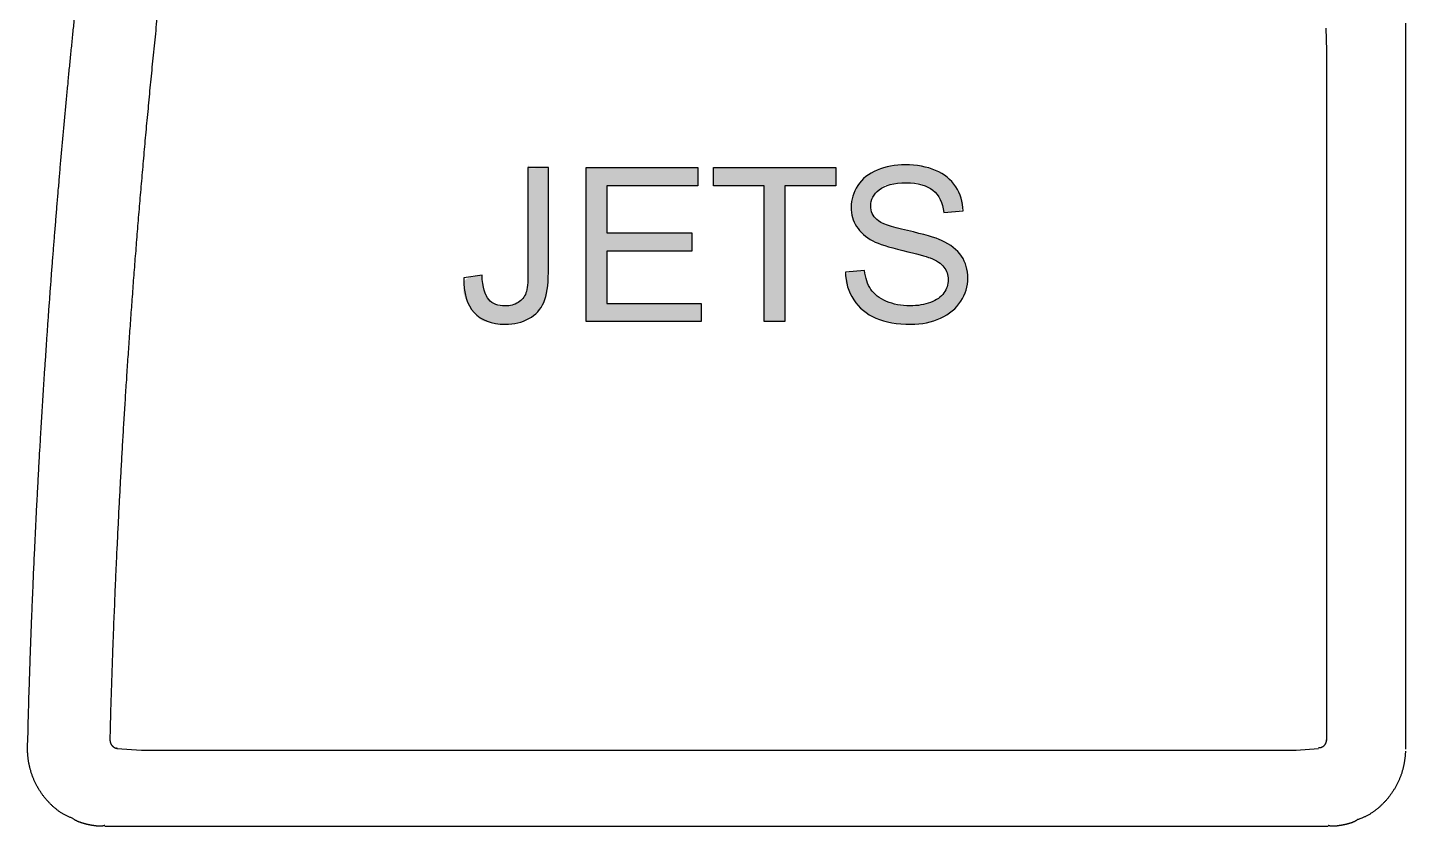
# Model space of a CAD drawing. Extents: x 832 to 911, y 781 to 934.
# Drawn here: x 860.401 to 861.469, y 801.618 to 802.237 of the extents above; entities that cross this region are included whole.
import ezdxf

# ---------------------------------------------------------------- set-up
doc = ezdxf.new("R2010")
doc.units = 0
doc.header["$MEASUREMENT"] = 0
doc.layers.add('1', color=4, linetype='Continuous')

# ---------------------------------------------------------------- blocks, each defined once
blk = doc.blocks.new('HSSCP')
at = {"layer": '1'}
h = blk.add_hatch(color=3, dxfattribs=at)
h.dxf.hatch_style = 2
edge = h.paths.add_edge_path()
edge.add_spline(control_points=[(-3.6799, -0.3446), (-3.6799, -0.3446), (-3.6799, -0.3446), (-3.6799, -0.3446), (-3.6799, -0.3446), (-3.6641, -0.3446), (-3.6641, -0.3446), (-3.6641, -0.3446), (-3.6641, -0.4258), (-3.6641, -0.4258), (-3.6641, -0.4358), (-3.6653, -0.4436), (-3.6677, -0.449), (-3.6701, -0.4545), (-3.674, -0.4587), (-3.6792, -0.4616), (-3.6844, -0.4645), (-3.6906, -0.4659), (-3.6976, -0.4659), (-3.7081, -0.4659), (-3.7161, -0.4629), (-3.7217, -0.4569), (-3.7272, -0.4508), (-3.7299, -0.4419), (-3.7297, -0.43), (-3.7297, -0.43), (-3.7155, -0.428), (-3.7155, -0.428), (-3.7151, -0.4372), (-3.7134, -0.4434), (-3.7103, -0.4468), (-3.7073, -0.4501), (-3.7031, -0.4518), (-3.6977, -0.4518), (-3.6938, -0.4518), (-3.6903, -0.4509), (-3.6875, -0.4491), (-3.6846, -0.4473), (-3.6826, -0.4448), (-3.6815, -0.4417), (-3.6804, -0.4386), (-3.6799, -0.4336), (-3.6799, -0.4267), (-3.6799, -0.4267), (-3.6799, -0.3446)], knot_values=[-1, 0, 0, 0, 0, 0, 1, 1, 1, 2, 2, 2, 3, 3, 3, 4, 4, 4, 5, 5, 5, 6, 6, 6, 7, 7, 7, 8, 8, 8, 9, 9, 9, 10, 10, 10, 11, 11, 11, 12, 12, 12, 13, 13, 13, 14, 14, 14, 14], degree=3, periodic=0)
h = blk.add_hatch(color=3, dxfattribs=at)
h.dxf.hatch_style = 2
h.paths.add_polyline_path([(-3.6347, -0.4639), (-3.6347, -0.3446), (-3.5484, -0.3446), (-3.5484, -0.3586), (-3.6189, -0.3586), (-3.6189, -0.3952), (-3.5529, -0.3952), (-3.5529, -0.4092), (-3.6189, -0.4092), (-3.6189, -0.4498), (-3.5456, -0.4498), (-3.5456, -0.4639)])
h = blk.add_hatch(color=3, dxfattribs=at)
h.dxf.hatch_style = 2
h.paths.add_polyline_path([(-3.4968, -0.4639), (-3.4968, -0.3586), (-3.5361, -0.3586), (-3.5361, -0.3446), (-3.4415, -0.3446), (-3.4415, -0.3586), (-3.481, -0.3586), (-3.481, -0.4639)])
h = blk.add_hatch(color=3, dxfattribs=at)
h.dxf.hatch_style = 2
edge = h.paths.add_edge_path()
edge.add_spline(control_points=[(-3.3474, -0.4083), (-3.3474, -0.4083), (-3.3474, -0.4083), (-3.344, -0.4132), (-3.3407, -0.4181), (-3.3391, -0.4238), (-3.3391, -0.4302), (-3.3391, -0.4365), (-3.3409, -0.4425), (-3.3445, -0.4481), (-3.3482, -0.4537), (-3.3534, -0.4581), (-3.3602, -0.4612), (-3.367, -0.4643), (-3.3747, -0.4659), (-3.3832, -0.4659), (-3.394, -0.4659), (-3.403, -0.4643), (-3.4103, -0.4612), (-3.4176, -0.458), (-3.4233, -0.4533), (-3.4275, -0.447), (-3.4316, -0.4406), (-3.4338, -0.4335), (-3.434, -0.4255), (-3.434, -0.4255), (-3.4192, -0.4242), (-3.4192, -0.4242), (-3.4185, -0.4302), (-3.4168, -0.4351), (-3.4142, -0.4389), (-3.4117, -0.4427), (-3.4077, -0.4458), (-3.4022, -0.4482), (-3.3968, -0.4505), (-3.3907, -0.4517), (-3.3839, -0.4517), (-3.3779, -0.4517), (-3.3726, -0.4508), (-3.368, -0.449), (-3.3634, -0.4473), (-3.3599, -0.4448), (-3.3577, -0.4417), (-3.3554, -0.4386), (-3.3543, -0.4352), (-3.3543, -0.4315), (-3.3543, -0.4277), (-3.3554, -0.4245), (-3.3576, -0.4217), (-3.3597, -0.4189), (-3.3633, -0.4165), (-3.3683, -0.4146), (-3.3715, -0.4134), (-3.3786, -0.4114), (-3.3895, -0.4088), (-3.4005, -0.4062), (-3.4082, -0.4037), (-3.4126, -0.4014), (-3.4183, -0.3984), (-3.4225, -0.3947), (-3.4253, -0.3902), (-3.4281, -0.3858), (-3.4295, -0.3809), (-3.4295, -0.3754), (-3.4295, -0.3694), (-3.4278, -0.3637), (-3.4244, -0.3585), (-3.4209, -0.3533), (-3.416, -0.3493), (-3.4094, -0.3466), (-3.4028, -0.3439), (-3.3955, -0.3425), (-3.3875, -0.3425), (-3.3787, -0.3425), (-3.3709, -0.3439), (-3.3641, -0.3468), (-3.3573, -0.3496), (-3.3522, -0.3538), (-3.3485, -0.3594), (-3.3449, -0.3649), (-3.3429, -0.3712), (-3.3427, -0.3782), (-3.3427, -0.3782), (-3.3578, -0.3793), (-3.3578, -0.3793), (-3.3586, -0.3718), (-3.3614, -0.3661), (-3.3661, -0.3622), (-3.3707, -0.3584), (-3.3777, -0.3564), (-3.3868, -0.3564), (-3.3964, -0.3564), (-3.4034, -0.3582), (-3.4077, -0.3617), (-3.4121, -0.3652), (-3.4143, -0.3694), (-3.4143, -0.3743), (-3.4143, -0.3786), (-3.4127, -0.3821), (-3.4096, -0.3849), (-3.4066, -0.3877), (-3.3987, -0.3905), (-3.3858, -0.3934), (-3.373, -0.3963), (-3.3642, -0.3989), (-3.3594, -0.401), (-3.3525, -0.4042), (-3.3474, -0.4083)], knot_values=[-1, 0, 0, 0, 0, 0, 1, 1, 1, 2, 2, 2, 3, 3, 3, 4, 4, 4, 5, 5, 5, 6, 6, 6, 7, 7, 7, 8, 8, 8, 9, 9, 9, 10, 10, 10, 11, 11, 11, 12, 12, 12, 13, 13, 13, 14, 14, 14, 15, 15, 15, 16, 16, 16, 17, 17, 17, 18, 18, 18, 19, 19, 19, 20, 20, 20, 21, 21, 21, 22, 22, 22, 23, 23, 23, 24, 24, 24, 25, 25, 25, 26, 26, 26, 27, 27, 27, 28, 28, 28, 29, 29, 29, 30, 30, 30, 31, 31, 31, 32, 32, 32, 33, 33, 33, 34, 34, 34, 35, 35, 35, 35], degree=3, periodic=0)
at = {"layer": '1', "color": 4}
for points in [[(-3, -0.2328), (-3, -0.795)], [(-3.0617, -0.2366), (-3.0613, -0.254)], [(-3.0613, -0.254), (-3.0613, -0.7868)], [(-3.0613, -0.7868), (-3.0613, -0.7883)], [(-3.9794, -0.796), (-3.9985, -0.7948)], [(-3.0847, -0.796), (-3.9794, -0.796)], [(-3.0673, -0.7949), (-3.0847, -0.796)], [(-3.06, -0.855), (-4.0077, -0.855)]]:
    blk.add_lwpolyline(points, dxfattribs=at)
at = {"layer": '1', "color": 3}
for points in [[(-3.6347, -0.4639), (-3.6347, -0.3446), (-3.5484, -0.3446), (-3.5484, -0.3586), (-3.6189, -0.3586), (-3.6189, -0.3952), (-3.5529, -0.3952), (-3.5529, -0.4092), (-3.6189, -0.4092), (-3.6189, -0.4498), (-3.5456, -0.4498), (-3.5456, -0.4639), (-3.6347, -0.4639)], [(-3.4968, -0.4639), (-3.4968, -0.3586), (-3.5361, -0.3586), (-3.5361, -0.3446), (-3.4415, -0.3446), (-3.4415, -0.3586), (-3.481, -0.3586), (-3.481, -0.4639), (-3.4968, -0.4639)]]:
    blk.add_lwpolyline(points, dxfattribs=at)
at = {"layer": '1', "color": 4}
for points, knots in [([(-4.0676, -0.7927), (-4.0676, -0.7927), (-4.0673, -0.7816), (-4.0673, -0.7816), (-4.0672, -0.7779), (-4.0671, -0.7742), (-4.067, -0.7705), (-4.0669, -0.7668), (-4.0668, -0.7631), (-4.0667, -0.7594), (-4.0666, -0.7557), (-4.0665, -0.752), (-4.0663, -0.7483), (-4.0662, -0.7446), (-4.0661, -0.7409), (-4.066, -0.7372), (-4.0659, -0.7335), (-4.0657, -0.7298), (-4.0656, -0.7261), (-4.0655, -0.7224), (-4.0653, -0.7187), (-4.0652, -0.715), (-4.0651, -0.7112), (-4.0649, -0.7075), (-4.0648, -0.7038), (-4.0646, -0.7001), (-4.0645, -0.6964), (-4.0644, -0.6927), (-4.0642, -0.689), (-4.0641, -0.6852), (-4.0639, -0.6815), (-4.0637, -0.6778), (-4.0636, -0.6741), (-4.0634, -0.6704), (-4.0633, -0.6667), (-4.0631, -0.6629), (-4.063, -0.6592), (-4.0628, -0.6555), (-4.0626, -0.6518), (-4.0625, -0.6481), (-4.0623, -0.6443), (-4.0621, -0.6406), (-4.0619, -0.6369), (-4.0618, -0.6332), (-4.0616, -0.6294), (-4.0614, -0.6257), (-4.0612, -0.622), (-4.061, -0.6183), (-4.0609, -0.6146), (-4.0607, -0.6108), (-4.0605, -0.6071), (-4.0603, -0.6034), (-4.0601, -0.5997), (-4.0599, -0.5959), (-4.0597, -0.5922), (-4.0595, -0.5885), (-4.0593, -0.5848), (-4.0591, -0.581), (-4.0589, -0.5773), (-4.0587, -0.5736), (-4.0585, -0.5699), (-4.0583, -0.5661), (-4.0581, -0.5624), (-4.0578, -0.5587), (-4.0576, -0.555), (-4.0574, -0.5512), (-4.0572, -0.5475), (-4.057, -0.5438), (-4.0567, -0.5401), (-4.0565, -0.5364), (-4.0563, -0.5326), (-4.0561, -0.5289), (-4.0558, -0.5252), (-4.0556, -0.5215), (-4.0554, -0.5177), (-4.0551, -0.514), (-4.0549, -0.5103), (-4.0546, -0.5066), (-4.0544, -0.5029), (-4.0541, -0.4991), (-4.0539, -0.4954), (-4.0536, -0.4917), (-4.0534, -0.488), (-4.0531, -0.4843), (-4.0529, -0.4805), (-4.0526, -0.4768), (-4.0524, -0.4731), (-4.0521, -0.4694), (-4.0519, -0.4657), (-4.0516, -0.4619), (-4.0513, -0.4582), (-4.0511, -0.4545), (-4.0508, -0.4508), (-4.0505, -0.4471), (-4.0503, -0.4433), (-4.05, -0.4396), (-4.0497, -0.4359), (-4.0494, -0.4322), (-4.0491, -0.4285), (-4.0489, -0.4247), (-4.0486, -0.421), (-4.0483, -0.4173), (-4.048, -0.4136), (-4.0477, -0.4099), (-4.0474, -0.4062), (-4.0471, -0.4024), (-4.0468, -0.3987), (-4.0465, -0.395), (-4.0462, -0.3913), (-4.0459, -0.3876), (-4.0456, -0.3839), (-4.0453, -0.3801), (-4.045, -0.3764), (-4.0447, -0.3727), (-4.0444, -0.369), (-4.0441, -0.3653), (-4.0438, -0.3616), (-4.0434, -0.3578), (-4.0431, -0.3541), (-4.0428, -0.3504), (-4.0425, -0.3467), (-4.0422, -0.343), (-4.0418, -0.3393), (-4.0415, -0.3355), (-4.0412, -0.3318), (-4.0408, -0.3281), (-4.0405, -0.3244), (-4.0402, -0.3207), (-4.0398, -0.317), (-4.0395, -0.3133), (-4.0392, -0.3095), (-4.0388, -0.3058), (-4.0385, -0.3021), (-4.0381, -0.2984), (-4.0378, -0.2947), (-4.0374, -0.291), (-4.0371, -0.2872), (-4.0367, -0.2835), (-4.0363, -0.2798), (-4.036, -0.2761), (-4.0356, -0.2724), (-4.0353, -0.2687), (-4.0349, -0.265), (-4.0345, -0.2612), (-4.0342, -0.2575), (-4.0338, -0.2538), (-4.0334, -0.2501), (-4.033, -0.2463), (-4.0327, -0.2426), (-4.0323, -0.2389), (-4.0319, -0.2352), (-4.0315, -0.2315), (-4.0312, -0.2278), (-4.0308, -0.2241), (-4.0304, -0.2204), (-4.03, -0.2166), (-4.0296, -0.2129), (-4.0292, -0.209), (-4.0288, -0.2052), (-4.0284, -0.2014), (-4.028, -0.1977), (-4.0276, -0.1941), (-4.0272, -0.1905), (-4.0269, -0.1873), (-4.0265, -0.184), (-4.0262, -0.1807), (-4.0257, -0.1765), (-4.0252, -0.1723), (-4.0248, -0.1682), (-4.024, -0.1617), (-4.0233, -0.1552), (-4.0226, -0.1487), (-4.0216, -0.1403), (-4.0206, -0.1318), (-4.0197, -0.1233)], [0, 0, 0, 0, 1, 1, 1, 2, 2, 2, 3, 3, 3, 4, 4, 4, 5, 5, 5, 6, 6, 6, 7, 7, 7, 8, 8, 8, 9, 9, 9, 10, 10, 10, 11, 11, 11, 12, 12, 12, 13, 13, 13, 14, 14, 14, 15, 15, 15, 16, 16, 16, 17, 17, 17, 18, 18, 18, 19, 19, 19, 20, 20, 20, 21, 21, 21, 22, 22, 22, 23, 23, 23, 24, 24, 24, 25, 25, 25, 26, 26, 26, 27, 27, 27, 28, 28, 28, 29, 29, 29, 30, 30, 30, 31, 31, 31, 32, 32, 32, 33, 33, 33, 34, 34, 34, 35, 35, 35, 36, 36, 36, 37, 37, 37, 38, 38, 38, 39, 39, 39, 40, 40, 40, 41, 41, 41, 42, 42, 42, 43, 43, 43, 44, 44, 44, 45, 45, 45, 46, 46, 46, 47, 47, 47, 48, 48, 48, 49, 49, 49, 50, 50, 50, 51, 51, 51, 52, 52, 52, 53, 53, 53, 54, 54, 54, 55, 55, 55, 56, 56, 56, 57, 57, 57, 58, 58, 58, 58]), ([(-4.0036, -0.7863), (-4.0036, -0.7863), (-4.0035, -0.7806), (-4.0035, -0.7806), (-4.0034, -0.7787), (-4.0034, -0.7768), (-4.0033, -0.7749), (-4.0033, -0.7729), (-4.0032, -0.771), (-4.0031, -0.7691), (-4.0031, -0.7671), (-4.003, -0.7652), (-4.003, -0.7632), (-4.0029, -0.7612), (-4.0028, -0.7593), (-4.0028, -0.7573), (-4.0027, -0.7553), (-4.0027, -0.7533), (-4.0026, -0.7513), (-4.0025, -0.7493), (-4.0025, -0.7472), (-4.0024, -0.7452), (-4.0023, -0.7432), (-4.0023, -0.7411), (-4.0022, -0.7391), (-4.0021, -0.737), (-4.0021, -0.735), (-4.002, -0.7329), (-4.0019, -0.7308), (-4.0019, -0.7288), (-4.0018, -0.7267), (-4.0017, -0.7246), (-4.0016, -0.7225), (-4.0016, -0.7204), (-4.0015, -0.7183), (-4.0014, -0.7162), (-4.0013, -0.714), (-4.0012, -0.7119), (-4.0012, -0.7098), (-4.0011, -0.7076), (-4.001, -0.7055), (-4.0009, -0.7033), (-4.0008, -0.7012), (-4.0008, -0.699), (-4.0007, -0.6968), (-4.0006, -0.6946), (-4.0005, -0.6925), (-4.0004, -0.6903), (-4.0003, -0.6881), (-4.0002, -0.6859), (-4.0001, -0.6837), (-4, -0.6814), (-4, -0.6792), (-3.9999, -0.677), (-3.9998, -0.6748), (-3.9997, -0.6725), (-3.9996, -0.6703), (-3.9995, -0.668), (-3.9994, -0.6658), (-3.9993, -0.6635), (-3.9992, -0.6613), (-3.9991, -0.659), (-3.999, -0.6567), (-3.9989, -0.6544), (-3.9988, -0.6521), (-3.9987, -0.6499), (-3.9986, -0.6476), (-3.9985, -0.6453), (-3.9984, -0.6429), (-3.9983, -0.6406), (-3.9981, -0.6383), (-3.998, -0.636), (-3.9979, -0.6337), (-3.9978, -0.6313), (-3.9977, -0.629), (-3.9976, -0.6266), (-3.9975, -0.6243), (-3.9973, -0.6219), (-3.9972, -0.6195), (-3.9971, -0.6172), (-3.997, -0.6148), (-3.9969, -0.6124), (-3.9968, -0.61), (-3.9966, -0.6076), (-3.9965, -0.6052), (-3.9964, -0.6028), (-3.9962, -0.6004), (-3.9961, -0.598), (-3.996, -0.5955), (-3.9959, -0.5931), (-3.9957, -0.5907), (-3.9956, -0.5882), (-3.9955, -0.5858), (-3.9953, -0.5834), (-3.9952, -0.5809), (-3.9951, -0.5784), (-3.9949, -0.576), (-3.9948, -0.5735), (-3.9946, -0.571), (-3.9945, -0.5685), (-3.9944, -0.566), (-3.9942, -0.5635), (-3.9941, -0.561), (-3.9939, -0.5585), (-3.9938, -0.556), (-3.9936, -0.5535), (-3.9935, -0.551), (-3.9933, -0.5484), (-3.9932, -0.5459), (-3.993, -0.5433), (-3.9929, -0.5408), (-3.9927, -0.5382), (-3.9926, -0.5357), (-3.9924, -0.5331), (-3.9922, -0.5305), (-3.9921, -0.528), (-3.9919, -0.5254), (-3.9918, -0.5228), (-3.9916, -0.5202), (-3.9914, -0.5176), (-3.9913, -0.515), (-3.9911, -0.5124), (-3.9909, -0.5098), (-3.9907, -0.5071), (-3.9906, -0.5045), (-3.9904, -0.5019), (-3.9902, -0.4992), (-3.9901, -0.4966), (-3.9899, -0.494), (-3.9897, -0.4913), (-3.9895, -0.4886), (-3.9893, -0.486), (-3.9891, -0.4833), (-3.989, -0.4806), (-3.9888, -0.4779), (-3.9886, -0.4752), (-3.9884, -0.4725), (-3.9882, -0.4698), (-3.988, -0.4671), (-3.9878, -0.4644), (-3.9876, -0.4617), (-3.9874, -0.459), (-3.9872, -0.4562), (-3.987, -0.4535), (-3.9868, -0.4508), (-3.9866, -0.448), (-3.9864, -0.4453), (-3.9862, -0.4425), (-3.986, -0.4397), (-3.9858, -0.437), (-3.9856, -0.4342), (-3.9854, -0.4314), (-3.9852, -0.4286), (-3.985, -0.4258), (-3.9847, -0.423), (-3.9845, -0.4202), (-3.9843, -0.4174), (-3.9841, -0.4146), (-3.9839, -0.4118), (-3.9836, -0.409), (-3.9834, -0.4061), (-3.9832, -0.4033), (-3.983, -0.4005), (-3.9827, -0.3976), (-3.9825, -0.3948), (-3.9823, -0.3919), (-3.982, -0.389), (-3.9818, -0.3862), (-3.9816, -0.3833), (-3.9813, -0.3804), (-3.9811, -0.3775), (-3.9808, -0.3746), (-3.9806, -0.3717), (-3.9804, -0.3688), (-3.9801, -0.3659), (-3.9799, -0.363), (-3.9796, -0.3601), (-3.9794, -0.3571), (-3.9791, -0.3542), (-3.9788, -0.3513), (-3.9786, -0.3483), (-3.9783, -0.3454), (-3.9781, -0.3424), (-3.9778, -0.3395), (-3.9775, -0.3365), (-3.9773, -0.3335), (-3.977, -0.3305), (-3.9767, -0.3276), (-3.9765, -0.3246), (-3.9762, -0.3216), (-3.9759, -0.3186), (-3.9756, -0.3156), (-3.9754, -0.3126), (-3.9751, -0.3095), (-3.9748, -0.3065), (-3.9745, -0.3035), (-3.9742, -0.3005), (-3.9739, -0.2974), (-3.9737, -0.2944), (-3.9734, -0.2913), (-3.9731, -0.2883), (-3.9728, -0.2852), (-3.9725, -0.2821), (-3.9722, -0.2791), (-3.9719, -0.276), (-3.9716, -0.2729), (-3.9713, -0.2698), (-3.971, -0.2667), (-3.9707, -0.2636), (-3.9704, -0.2605), (-3.97, -0.2574), (-3.9697, -0.2543), (-3.9694, -0.2511), (-3.9691, -0.248), (-3.9688, -0.2449), (-3.9685, -0.2417), (-3.9681, -0.2385), (-3.9678, -0.2352), (-3.9675, -0.232), (-3.9671, -0.2287), (-3.9668, -0.2256), (-3.9665, -0.2225), (-3.9661, -0.2194), (-3.9659, -0.2166), (-3.9656, -0.2138), (-3.9653, -0.211), (-3.9649, -0.2074), (-3.9645, -0.2037), (-3.9641, -0.2001), (-3.9635, -0.1944), (-3.9629, -0.1887), (-3.9622, -0.183), (-3.9614, -0.1756), (-3.9606, -0.1681), (-3.9598, -0.1606)], [0, 0, 0, 0, 1, 1, 1, 2, 2, 2, 3, 3, 3, 4, 4, 4, 5, 5, 5, 6, 6, 6, 7, 7, 7, 8, 8, 8, 9, 9, 9, 10, 10, 10, 11, 11, 11, 12, 12, 12, 13, 13, 13, 14, 14, 14, 15, 15, 15, 16, 16, 16, 17, 17, 17, 18, 18, 18, 19, 19, 19, 20, 20, 20, 21, 21, 21, 22, 22, 22, 23, 23, 23, 24, 24, 24, 25, 25, 25, 26, 26, 26, 27, 27, 27, 28, 28, 28, 29, 29, 29, 30, 30, 30, 31, 31, 31, 32, 32, 32, 33, 33, 33, 34, 34, 34, 35, 35, 35, 36, 36, 36, 37, 37, 37, 38, 38, 38, 39, 39, 39, 40, 40, 40, 41, 41, 41, 42, 42, 42, 43, 43, 43, 44, 44, 44, 45, 45, 45, 46, 46, 46, 47, 47, 47, 48, 48, 48, 49, 49, 49, 50, 50, 50, 51, 51, 51, 52, 52, 52, 53, 53, 53, 54, 54, 54, 55, 55, 55, 56, 56, 56, 57, 57, 57, 58, 58, 58, 59, 59, 59, 60, 60, 60, 61, 61, 61, 62, 62, 62, 63, 63, 63, 64, 64, 64, 65, 65, 65, 66, 66, 66, 67, 67, 67, 68, 68, 68, 69, 69, 69, 70, 70, 70, 71, 71, 71, 72, 72, 72, 73, 73, 73, 74, 74, 74, 75, 75, 75, 76, 76, 76, 77, 77, 77, 78, 78, 78, 78]), ([(-3.9985, -0.794), (-3.9985, -0.794), (-3.9985, -0.7941), (-3.9985, -0.7941), (-3.9985, -0.7941), (-3.9985, -0.7941), (-3.9985, -0.7942), (-3.9985, -0.7942), (-3.9986, -0.7942), (-3.9986, -0.7942), (-3.9986, -0.7943), (-3.9986, -0.7943), (-3.9987, -0.7944), (-3.9987, -0.7944), (-3.9987, -0.7944), (-3.9987, -0.7944), (-3.9988, -0.7945), (-3.9988, -0.7945), (-3.9988, -0.7945), (-3.9989, -0.7945), (-3.9989, -0.7945), (-3.9989, -0.7945), (-3.999, -0.7946), (-3.999, -0.7946), (-3.999, -0.7946), (-3.9991, -0.7946), (-3.9991, -0.7946), (-3.9991, -0.7946), (-3.9992, -0.7946), (-3.9992, -0.7946), (-3.9992, -0.7945), (-3.9993, -0.7945), (-3.9993, -0.7945), (-3.9993, -0.7945), (-3.9994, -0.7945), (-3.9994, -0.7945), (-3.9994, -0.7945), (-3.9995, -0.7945), (-3.9995, -0.7945), (-3.9995, -0.7944), (-3.9996, -0.7944), (-3.9996, -0.7944), (-3.9996, -0.7944), (-3.9997, -0.7944), (-3.9997, -0.7944), (-3.9997, -0.7944), (-3.9998, -0.7943), (-3.9998, -0.7943), (-3.9998, -0.7943), (-3.9999, -0.7943), (-3.9999, -0.7943), (-3.9999, -0.7943), (-4, -0.7942), (-4, -0.7942), (-4, -0.7942), (-4.0001, -0.7942), (-4.0001, -0.7942), (-4.0001, -0.7942), (-4.0001, -0.7941), (-4.0002, -0.7941), (-4.0002, -0.7941), (-4.0002, -0.7941), (-4.0003, -0.7941), (-4.0003, -0.794), (-4.0003, -0.794), (-4.0003, -0.794), (-4.0004, -0.794), (-4.0004, -0.7939), (-4.0004, -0.7939), (-4.0005, -0.7939), (-4.0005, -0.7939), (-4.0005, -0.7939), (-4.0005, -0.7939), (-4.0006, -0.7938), (-4.0006, -0.7938), (-4.0007, -0.7938), (-4.0007, -0.7937), (-4.0007, -0.7937), (-4.0007, -0.7937), (-4.0008, -0.7936), (-4.0008, -0.7936), (-4.0008, -0.7936), (-4.0009, -0.7936), (-4.0009, -0.7936), (-4.0009, -0.7935), (-4.001, -0.7935), (-4.001, -0.7935), (-4.001, -0.7935), (-4.0011, -0.7934), (-4.0011, -0.7934), (-4.0011, -0.7934), (-4.0012, -0.7933), (-4.0012, -0.7933), (-4.0012, -0.7933), (-4.0013, -0.7932), (-4.0013, -0.7932), (-4.0013, -0.7932), (-4.0014, -0.7931), (-4.0014, -0.7931), (-4.0014, -0.7931), (-4.0015, -0.793), (-4.0015, -0.793), (-4.0015, -0.793), (-4.0016, -0.7929), (-4.0016, -0.7929), (-4.0016, -0.7929), (-4.0017, -0.7928), (-4.0017, -0.7928), (-4.0017, -0.7928), (-4.0018, -0.7927), (-4.0018, -0.7927), (-4.0018, -0.7927), (-4.0019, -0.7926), (-4.0019, -0.7926), (-4.0019, -0.7925), (-4.002, -0.7925), (-4.002, -0.7924), (-4.002, -0.7924), (-4.002, -0.7923), (-4.0021, -0.7923), (-4.0021, -0.7923), (-4.0021, -0.7922), (-4.0022, -0.7922), (-4.0022, -0.7922), (-4.0022, -0.7921), (-4.0022, -0.7921), (-4.0023, -0.792), (-4.0023, -0.792), (-4.0023, -0.792), (-4.0023, -0.792), (-4.0023, -0.7919), (-4.0023, -0.7919), (-4.0024, -0.7919), (-4.0024, -0.7919), (-4.0024, -0.7918), (-4.0024, -0.7918), (-4.0024, -0.7918), (-4.0024, -0.7918), (-4.0024, -0.7917), (-4.0025, -0.7917), (-4.0025, -0.7917), (-4.0025, -0.7917), (-4.0025, -0.7916), (-4.0025, -0.7916), (-4.0025, -0.7916), (-4.0025, -0.7916), (-4.0026, -0.7915), (-4.0026, -0.7915), (-4.0026, -0.7915), (-4.0026, -0.7915), (-4.0026, -0.7914), (-4.0026, -0.7914), (-4.0026, -0.7914), (-4.0027, -0.7914), (-4.0027, -0.7913), (-4.0027, -0.7913), (-4.0027, -0.7913), (-4.0027, -0.7913), (-4.0027, -0.7912), (-4.0027, -0.7912), (-4.0028, -0.7912), (-4.0028, -0.7911), (-4.0028, -0.7911), (-4.0028, -0.7911), (-4.0028, -0.7911), (-4.0028, -0.791), (-4.0028, -0.791), (-4.0029, -0.791), (-4.0029, -0.7909), (-4.0029, -0.7909), (-4.0029, -0.7909), (-4.0029, -0.7909), (-4.0029, -0.7908), (-4.0029, -0.7908), (-4.0029, -0.7908), (-4.003, -0.7907), (-4.003, -0.7907), (-4.003, -0.7907), (-4.003, -0.7906), (-4.003, -0.7906), (-4.003, -0.7906), (-4.003, -0.7906), (-4.003, -0.7905), (-4.0031, -0.7905), (-4.0031, -0.7905), (-4.0031, -0.7904), (-4.0031, -0.7904), (-4.0031, -0.7904), (-4.0031, -0.7903), (-4.0031, -0.7903), (-4.0031, -0.7903), (-4.0031, -0.7902), (-4.0032, -0.7902), (-4.0032, -0.7902), (-4.0032, -0.7901), (-4.0032, -0.7901), (-4.0032, -0.7901), (-4.0032, -0.79), (-4.0032, -0.79), (-4.0032, -0.79), (-4.0032, -0.7899), (-4.0033, -0.7899), (-4.0033, -0.7899), (-4.0033, -0.7898), (-4.0033, -0.7898), (-4.0033, -0.7898), (-4.0033, -0.7897), (-4.0033, -0.7897), (-4.0033, -0.7897), (-4.0033, -0.7896), (-4.0033, -0.7896), (-4.0034, -0.7896), (-4.0034, -0.7895), (-4.0034, -0.7895), (-4.0034, -0.7894), (-4.0034, -0.7894), (-4.0034, -0.7894), (-4.0034, -0.7893), (-4.0034, -0.7893), (-4.0034, -0.7893), (-4.0034, -0.7892), (-4.0034, -0.7892), (-4.0035, -0.7891), (-4.0035, -0.7891), (-4.0035, -0.7891), (-4.0035, -0.789), (-4.0035, -0.789), (-4.0035, -0.7889), (-4.0035, -0.7889), (-4.0035, -0.7889), (-4.0035, -0.7888), (-4.0035, -0.7888), (-4.0035, -0.7888), (-4.0035, -0.7887), (-4.0035, -0.7887), (-4.0035, -0.7886), (-4.0035, -0.7886), (-4.0036, -0.7886), (-4.0036, -0.7885), (-4.0036, -0.7885), (-4.0036, -0.7884), (-4.0036, -0.7884), (-4.0036, -0.7884), (-4.0036, -0.7883), (-4.0036, -0.7883), (-4.0036, -0.7882), (-4.0036, -0.7882), (-4.0036, -0.7881), (-4.0036, -0.7881), (-4.0036, -0.788), (-4.0036, -0.788), (-4.0036, -0.7879), (-4.0036, -0.7879), (-4.0036, -0.7878), (-4.0036, -0.7878), (-4.0036, -0.7877), (-4.0036, -0.7877), (-4.0036, -0.7876), (-4.0036, -0.7876), (-4.0036, -0.7875), (-4.0036, -0.7874), (-4.0036, -0.7873), (-4.0036, -0.7872), (-4.0036, -0.787), (-4.0036, -0.7869), (-4.0036, -0.7867), (-4.0036, -0.7865), (-4.0036, -0.7863)], [0, 0, 0, 0, 1, 1, 1, 2, 2, 2, 3, 3, 3, 4, 4, 4, 5, 5, 5, 6, 6, 6, 7, 7, 7, 8, 8, 8, 9, 9, 9, 10, 10, 10, 11, 11, 11, 12, 12, 12, 13, 13, 13, 14, 14, 14, 15, 15, 15, 16, 16, 16, 17, 17, 17, 18, 18, 18, 19, 19, 19, 20, 20, 20, 21, 21, 21, 22, 22, 22, 23, 23, 23, 24, 24, 24, 25, 25, 25, 26, 26, 26, 27, 27, 27, 28, 28, 28, 29, 29, 29, 30, 30, 30, 31, 31, 31, 32, 32, 32, 33, 33, 33, 34, 34, 34, 35, 35, 35, 36, 36, 36, 37, 37, 37, 38, 38, 38, 39, 39, 39, 40, 40, 40, 41, 41, 41, 42, 42, 42, 43, 43, 43, 44, 44, 44, 45, 45, 45, 46, 46, 46, 47, 47, 47, 48, 48, 48, 49, 49, 49, 50, 50, 50, 51, 51, 51, 52, 52, 52, 53, 53, 53, 54, 54, 54, 55, 55, 55, 56, 56, 56, 57, 57, 57, 58, 58, 58, 59, 59, 59, 60, 60, 60, 61, 61, 61, 62, 62, 62, 63, 63, 63, 64, 64, 64, 65, 65, 65, 66, 66, 66, 67, 67, 67, 68, 68, 68, 69, 69, 69, 70, 70, 70, 71, 71, 71, 72, 72, 72, 73, 73, 73, 74, 74, 74, 75, 75, 75, 76, 76, 76, 77, 77, 77, 78, 78, 78, 79, 79, 79, 80, 80, 80, 81, 81, 81, 82, 82, 82, 83, 83, 83, 84, 84, 84, 85, 85, 85, 86, 86, 86, 87, 87, 87, 88, 88, 88, 89, 89, 89, 89]), ([(-3.0613, -0.7876), (-3.0613, -0.7876), (-3.0613, -0.7879), (-3.0613, -0.7879), (-3.0614, -0.788), (-3.0614, -0.7881), (-3.0614, -0.7882), (-3.0614, -0.7883), (-3.0614, -0.7884), (-3.0614, -0.7885), (-3.0614, -0.7886), (-3.0614, -0.7886), (-3.0614, -0.7887), (-3.0614, -0.7888), (-3.0615, -0.7889), (-3.0615, -0.789), (-3.0615, -0.7891), (-3.0615, -0.7892), (-3.0615, -0.7893), (-3.0616, -0.7894), (-3.0616, -0.7895), (-3.0616, -0.7896), (-3.0616, -0.7897), (-3.0617, -0.7898), (-3.0617, -0.7898), (-3.0617, -0.7899), (-3.0618, -0.79), (-3.0618, -0.7901), (-3.0618, -0.7902), (-3.0618, -0.7903), (-3.0619, -0.7904), (-3.0619, -0.7904), (-3.062, -0.7905), (-3.062, -0.7906), (-3.062, -0.7907), (-3.0621, -0.7908), (-3.0621, -0.7909), (-3.0621, -0.7909), (-3.0622, -0.791), (-3.0622, -0.7911), (-3.0623, -0.7912), (-3.0623, -0.7912), (-3.0624, -0.7913), (-3.0624, -0.7914), (-3.0624, -0.7915), (-3.0625, -0.7915), (-3.0625, -0.7916), (-3.0626, -0.7917), (-3.0626, -0.7917), (-3.0627, -0.7918), (-3.0627, -0.7919), (-3.0628, -0.792), (-3.0628, -0.792), (-3.0629, -0.7921), (-3.0629, -0.7921), (-3.063, -0.7922), (-3.063, -0.7923), (-3.0631, -0.7923), (-3.0632, -0.7924), (-3.0632, -0.7925), (-3.0633, -0.7925), (-3.0633, -0.7926), (-3.0634, -0.7926), (-3.0634, -0.7927), (-3.0635, -0.7927), (-3.0636, -0.7928), (-3.0636, -0.7929), (-3.0637, -0.7929), (-3.0637, -0.793), (-3.0638, -0.793), (-3.0639, -0.7931), (-3.0639, -0.7931), (-3.064, -0.7932), (-3.0641, -0.7932), (-3.0641, -0.7932), (-3.0642, -0.7933), (-3.0642, -0.7933), (-3.0643, -0.7934), (-3.0644, -0.7934), (-3.0644, -0.7935), (-3.0645, -0.7935), (-3.0646, -0.7935), (-3.0646, -0.7936), (-3.0647, -0.7936), (-3.0648, -0.7936), (-3.0648, -0.7937), (-3.0649, -0.7937), (-3.065, -0.7937), (-3.0651, -0.7938), (-3.0651, -0.7938), (-3.0652, -0.7938), (-3.0653, -0.7939), (-3.0653, -0.7939), (-3.0654, -0.7939), (-3.0655, -0.7939), (-3.0655, -0.794), (-3.0656, -0.794), (-3.0657, -0.794), (-3.0658, -0.794), (-3.0658, -0.794), (-3.0659, -0.794), (-3.066, -0.7941), (-3.066, -0.7941), (-3.0661, -0.7941), (-3.0662, -0.7941), (-3.0662, -0.7941), (-3.0663, -0.7941), (-3.0664, -0.7941), (-3.0665, -0.7941), (-3.0666, -0.7941), (-3.0667, -0.7941), (-3.0669, -0.7941), (-3.067, -0.7941), (-3.0672, -0.7941), (-3.0673, -0.7941)], [0, 0, 0, 0, 1, 1, 1, 2, 2, 2, 3, 3, 3, 4, 4, 4, 5, 5, 5, 6, 6, 6, 7, 7, 7, 8, 8, 8, 9, 9, 9, 10, 10, 10, 11, 11, 11, 12, 12, 12, 13, 13, 13, 14, 14, 14, 15, 15, 15, 16, 16, 16, 17, 17, 17, 18, 18, 18, 19, 19, 19, 20, 20, 20, 21, 21, 21, 22, 22, 22, 23, 23, 23, 24, 24, 24, 25, 25, 25, 26, 26, 26, 27, 27, 27, 28, 28, 28, 29, 29, 29, 30, 30, 30, 31, 31, 31, 32, 32, 32, 33, 33, 33, 34, 34, 34, 35, 35, 35, 36, 36, 36, 37, 37, 37, 38, 38, 38, 38]), ([(-4.0331, -0.8485), (-4.0331, -0.8485), (-4.0341, -0.8481), (-4.0341, -0.8481), (-4.0345, -0.848), (-4.0348, -0.8479), (-4.0352, -0.8477), (-4.0355, -0.8476), (-4.0359, -0.8474), (-4.0362, -0.8473), (-4.0365, -0.8471), (-4.0369, -0.8469), (-4.0372, -0.8468), (-4.0376, -0.8466), (-4.0379, -0.8464), (-4.0382, -0.8463), (-4.0386, -0.8461), (-4.0389, -0.8459), (-4.0392, -0.8457), (-4.0395, -0.8456), (-4.0399, -0.8454), (-4.0402, -0.8452), (-4.0405, -0.845), (-4.0408, -0.8448), (-4.0412, -0.8446), (-4.0415, -0.8444), (-4.0418, -0.8442), (-4.0421, -0.844), (-4.0424, -0.8438), (-4.0427, -0.8435), (-4.0431, -0.8433), (-4.0434, -0.8431), (-4.0437, -0.8429), (-4.044, -0.8427), (-4.0443, -0.8424), (-4.0446, -0.8422), (-4.0449, -0.842), (-4.0452, -0.8417), (-4.0455, -0.8415), (-4.0458, -0.8412), (-4.0461, -0.841), (-4.0464, -0.8408), (-4.0467, -0.8405), (-4.047, -0.8403), (-4.0473, -0.84), (-4.0475, -0.8398), (-4.0478, -0.8395), (-4.0481, -0.8392), (-4.0484, -0.839), (-4.0487, -0.8387), (-4.049, -0.8385), (-4.0492, -0.8382), (-4.0495, -0.8379), (-4.0498, -0.8377), (-4.0501, -0.8374), (-4.0503, -0.8371), (-4.0506, -0.8368), (-4.0509, -0.8366), (-4.0511, -0.8363), (-4.0514, -0.836), (-4.0517, -0.8357), (-4.0519, -0.8354), (-4.0522, -0.8351), (-4.0524, -0.8349), (-4.0527, -0.8346), (-4.053, -0.8343), (-4.0532, -0.834), (-4.0535, -0.8337), (-4.0537, -0.8334), (-4.054, -0.8331), (-4.0542, -0.8328), (-4.0544, -0.8325), (-4.0547, -0.8322), (-4.0549, -0.8319), (-4.0552, -0.8316), (-4.0554, -0.8313), (-4.0556, -0.831), (-4.0559, -0.8307), (-4.0561, -0.8304), (-4.0563, -0.83), (-4.0565, -0.8297), (-4.0568, -0.8294), (-4.057, -0.8291), (-4.0572, -0.8288), (-4.0574, -0.8285), (-4.0576, -0.8281), (-4.0578, -0.8278), (-4.058, -0.8275), (-4.0583, -0.8272), (-4.0585, -0.8268), (-4.0587, -0.8265), (-4.0589, -0.8262), (-4.0591, -0.8259), (-4.0593, -0.8255), (-4.0595, -0.8252), (-4.0597, -0.8249), (-4.0598, -0.8245), (-4.06, -0.8242), (-4.0602, -0.8239), (-4.0604, -0.8235), (-4.0606, -0.8232), (-4.0608, -0.8228), (-4.0609, -0.8225), (-4.0611, -0.8222), (-4.0613, -0.8218), (-4.0615, -0.8215), (-4.0616, -0.8211), (-4.0618, -0.8208), (-4.062, -0.8204), (-4.0621, -0.8201), (-4.0623, -0.8197), (-4.0625, -0.8194), (-4.0626, -0.819), (-4.0628, -0.8187), (-4.0629, -0.8183), (-4.0631, -0.8179), (-4.0632, -0.8176), (-4.0634, -0.8172), (-4.0635, -0.8169), (-4.0636, -0.8165), (-4.0638, -0.8161), (-4.0639, -0.8158), (-4.064, -0.8154), (-4.0642, -0.815), (-4.0643, -0.8147), (-4.0644, -0.8143), (-4.0645, -0.814), (-4.0647, -0.8136), (-4.0648, -0.8132), (-4.0649, -0.8128), (-4.065, -0.8125), (-4.0651, -0.8121), (-4.0652, -0.8117), (-4.0653, -0.8114), (-4.0655, -0.811), (-4.0656, -0.8106), (-4.0656, -0.8102), (-4.0657, -0.8099), (-4.0658, -0.8095), (-4.0659, -0.8091), (-4.066, -0.8087), (-4.0661, -0.8083), (-4.0662, -0.8079), (-4.0663, -0.8076), (-4.0664, -0.8072), (-4.0664, -0.8068), (-4.0665, -0.8064), (-4.0666, -0.806), (-4.0667, -0.8056), (-4.0667, -0.8052), (-4.0668, -0.8049), (-4.0669, -0.8045), (-4.0669, -0.8041), (-4.067, -0.8037), (-4.067, -0.8033), (-4.0671, -0.8029), (-4.0671, -0.8025), (-4.0672, -0.8021), (-4.0672, -0.8017), (-4.0673, -0.8012), (-4.0673, -0.8009), (-4.0673, -0.8005), (-4.0674, -0.8001), (-4.0674, -0.7997), (-4.0675, -0.7994), (-4.0675, -0.799), (-4.0675, -0.7986), (-4.0675, -0.7981), (-4.0676, -0.7976), (-4.0676, -0.7969), (-4.0676, -0.7962), (-4.0676, -0.7955), (-4.0676, -0.7945), (-4.0676, -0.7936), (-4.0676, -0.7927)], [0, 0, 0, 0, 1, 1, 1, 2, 2, 2, 3, 3, 3, 4, 4, 4, 5, 5, 5, 6, 6, 6, 7, 7, 7, 8, 8, 8, 9, 9, 9, 10, 10, 10, 11, 11, 11, 12, 12, 12, 13, 13, 13, 14, 14, 14, 15, 15, 15, 16, 16, 16, 17, 17, 17, 18, 18, 18, 19, 19, 19, 20, 20, 20, 21, 21, 21, 22, 22, 22, 23, 23, 23, 24, 24, 24, 25, 25, 25, 26, 26, 26, 27, 27, 27, 28, 28, 28, 29, 29, 29, 30, 30, 30, 31, 31, 31, 32, 32, 32, 33, 33, 33, 34, 34, 34, 35, 35, 35, 36, 36, 36, 37, 37, 37, 38, 38, 38, 39, 39, 39, 40, 40, 40, 41, 41, 41, 42, 42, 42, 43, 43, 43, 44, 44, 44, 45, 45, 45, 46, 46, 46, 47, 47, 47, 48, 48, 48, 49, 49, 49, 50, 50, 50, 51, 51, 51, 52, 52, 52, 53, 53, 53, 54, 54, 54, 55, 55, 55, 56, 56, 56, 57, 57, 57, 58, 58, 58, 58]), ([(-3, -0.7966), (-3, -0.7966), (-3.0001, -0.7978), (-3.0001, -0.7978), (-3.0001, -0.7982), (-3.0002, -0.7986), (-3.0002, -0.7991), (-3.0002, -0.7995), (-3.0002, -0.7999), (-3.0003, -0.8003), (-3.0003, -0.8007), (-3.0004, -0.8011), (-3.0004, -0.8015), (-3.0004, -0.8019), (-3.0005, -0.8023), (-3.0005, -0.8027), (-3.0006, -0.8031), (-3.0007, -0.8035), (-3.0007, -0.8039), (-3.0008, -0.8043), (-3.0008, -0.8047), (-3.0009, -0.8051), (-3.001, -0.8055), (-3.001, -0.8058), (-3.0011, -0.8062), (-3.0012, -0.8066), (-3.0013, -0.807), (-3.0013, -0.8074), (-3.0014, -0.8078), (-3.0015, -0.8082), (-3.0016, -0.8085), (-3.0017, -0.8089), (-3.0018, -0.8093), (-3.0019, -0.8097), (-3.0019, -0.81), (-3.002, -0.8104), (-3.0021, -0.8108), (-3.0022, -0.8112), (-3.0023, -0.8115), (-3.0025, -0.8119), (-3.0026, -0.8123), (-3.0027, -0.8126), (-3.0028, -0.813), (-3.0029, -0.8134), (-3.003, -0.8137), (-3.0031, -0.8141), (-3.0033, -0.8145), (-3.0034, -0.8148), (-3.0035, -0.8152), (-3.0036, -0.8155), (-3.0038, -0.8159), (-3.0039, -0.8162), (-3.004, -0.8166), (-3.0042, -0.817), (-3.0043, -0.8173), (-3.0045, -0.8177), (-3.0046, -0.818), (-3.0047, -0.8184), (-3.0049, -0.8187), (-3.0051, -0.8191), (-3.0052, -0.8194), (-3.0054, -0.8197), (-3.0055, -0.8201), (-3.0057, -0.8204), (-3.0058, -0.8208), (-3.006, -0.8211), (-3.0062, -0.8215), (-3.0063, -0.8218), (-3.0065, -0.8222), (-3.0067, -0.8225), (-3.0069, -0.8228), (-3.007, -0.8232), (-3.0072, -0.8235), (-3.0074, -0.8238), (-3.0076, -0.8242), (-3.0078, -0.8245), (-3.008, -0.8248), (-3.0081, -0.8251), (-3.0083, -0.8255), (-3.0085, -0.8258), (-3.0087, -0.8261), (-3.0089, -0.8264), (-3.0091, -0.8268), (-3.0093, -0.8271), (-3.0095, -0.8274), (-3.0097, -0.8277), (-3.0099, -0.8281), (-3.0102, -0.8284), (-3.0104, -0.8287), (-3.0106, -0.829), (-3.0108, -0.8293), (-3.011, -0.8296), (-3.0112, -0.8299), (-3.0115, -0.8302), (-3.0117, -0.8305), (-3.0119, -0.8308), (-3.0121, -0.8311), (-3.0124, -0.8314), (-3.0126, -0.8317), (-3.0128, -0.832), (-3.0131, -0.8323), (-3.0133, -0.8326), (-3.0135, -0.8329), (-3.0138, -0.8332), (-3.014, -0.8335), (-3.0143, -0.8338), (-3.0145, -0.8341), (-3.0148, -0.8344), (-3.015, -0.8347), (-3.0153, -0.835), (-3.0155, -0.8352), (-3.0158, -0.8355), (-3.016, -0.8358), (-3.0163, -0.8361), (-3.0166, -0.8363), (-3.0168, -0.8366), (-3.0171, -0.8369), (-3.0173, -0.8372), (-3.0176, -0.8374), (-3.0179, -0.8377), (-3.0182, -0.838), (-3.0184, -0.8382), (-3.0187, -0.8385), (-3.019, -0.8388), (-3.0193, -0.839), (-3.0195, -0.8393), (-3.0198, -0.8395), (-3.0201, -0.8398), (-3.0204, -0.84), (-3.0207, -0.8403), (-3.021, -0.8405), (-3.0212, -0.8408), (-3.0215, -0.841), (-3.0218, -0.8412), (-3.0221, -0.8415), (-3.0224, -0.8417), (-3.0227, -0.8419), (-3.023, -0.8422), (-3.0233, -0.8424), (-3.0236, -0.8426), (-3.0239, -0.8429), (-3.0242, -0.8431), (-3.0245, -0.8433), (-3.0248, -0.8435), (-3.0251, -0.8437), (-3.0254, -0.8439), (-3.0258, -0.8442), (-3.0261, -0.8444), (-3.0264, -0.8446), (-3.0267, -0.8448), (-3.027, -0.845), (-3.0273, -0.8452), (-3.0276, -0.8454), (-3.028, -0.8456), (-3.0283, -0.8457), (-3.0286, -0.8459), (-3.0289, -0.8461), (-3.0293, -0.8463), (-3.0296, -0.8465), (-3.03, -0.8467), (-3.0303, -0.8468), (-3.0306, -0.847), (-3.0309, -0.8472), (-3.0312, -0.8473), (-3.0315, -0.8474), (-3.0318, -0.8476), (-3.0322, -0.8478), (-3.0325, -0.8479), (-3.0329, -0.8481), (-3.0335, -0.8483), (-3.0341, -0.8486), (-3.0347, -0.8488), (-3.0355, -0.8491), (-3.0363, -0.8494), (-3.0371, -0.8496)], [0, 0, 0, 0, 1, 1, 1, 2, 2, 2, 3, 3, 3, 4, 4, 4, 5, 5, 5, 6, 6, 6, 7, 7, 7, 8, 8, 8, 9, 9, 9, 10, 10, 10, 11, 11, 11, 12, 12, 12, 13, 13, 13, 14, 14, 14, 15, 15, 15, 16, 16, 16, 17, 17, 17, 18, 18, 18, 19, 19, 19, 20, 20, 20, 21, 21, 21, 22, 22, 22, 23, 23, 23, 24, 24, 24, 25, 25, 25, 26, 26, 26, 27, 27, 27, 28, 28, 28, 29, 29, 29, 30, 30, 30, 31, 31, 31, 32, 32, 32, 33, 33, 33, 34, 34, 34, 35, 35, 35, 36, 36, 36, 37, 37, 37, 38, 38, 38, 39, 39, 39, 40, 40, 40, 41, 41, 41, 42, 42, 42, 43, 43, 43, 44, 44, 44, 45, 45, 45, 46, 46, 46, 47, 47, 47, 48, 48, 48, 49, 49, 49, 50, 50, 50, 51, 51, 51, 52, 52, 52, 53, 53, 53, 54, 54, 54, 55, 55, 55, 56, 56, 56, 57, 57, 57, 58, 58, 58, 58]), ([(-4.0077, -0.8542), (-4.0077, -0.8542), (-4.0081, -0.8543), (-4.0081, -0.8543), (-4.0082, -0.8543), (-4.0084, -0.8543), (-4.0085, -0.8544), (-4.0087, -0.8544), (-4.0088, -0.8544), (-4.009, -0.8545), (-4.0091, -0.8545), (-4.0093, -0.8545), (-4.0094, -0.8545), (-4.0096, -0.8546), (-4.0097, -0.8546), (-4.0098, -0.8546), (-4.01, -0.8546), (-4.0101, -0.8546), (-4.0103, -0.8546), (-4.0104, -0.8546), (-4.0106, -0.8547), (-4.0107, -0.8547), (-4.0109, -0.8547), (-4.011, -0.8547), (-4.0112, -0.8547), (-4.0113, -0.8547), (-4.0114, -0.8547), (-4.0116, -0.8547), (-4.0117, -0.8547), (-4.0119, -0.8547), (-4.012, -0.8547), (-4.0122, -0.8547), (-4.0123, -0.8547), (-4.0125, -0.8547), (-4.0126, -0.8547), (-4.0128, -0.8547), (-4.0129, -0.8547), (-4.013, -0.8547), (-4.0132, -0.8547), (-4.0133, -0.8547), (-4.0135, -0.8546), (-4.0136, -0.8546), (-4.0138, -0.8546), (-4.0139, -0.8546), (-4.0141, -0.8546), (-4.0142, -0.8546), (-4.0144, -0.8546), (-4.0145, -0.8546), (-4.0146, -0.8545), (-4.0148, -0.8545), (-4.0149, -0.8545), (-4.0151, -0.8545), (-4.0152, -0.8545), (-4.0154, -0.8545), (-4.0155, -0.8544), (-4.0157, -0.8544), (-4.0158, -0.8544), (-4.0159, -0.8544), (-4.0161, -0.8544), (-4.0162, -0.8543), (-4.0164, -0.8543), (-4.0165, -0.8543), (-4.0167, -0.8543), (-4.0168, -0.8543), (-4.017, -0.8542), (-4.0171, -0.8542), (-4.0172, -0.8542), (-4.0174, -0.8542), (-4.0175, -0.8541), (-4.0177, -0.8541), (-4.0178, -0.8541), (-4.018, -0.8541), (-4.0181, -0.854), (-4.0182, -0.854), (-4.0184, -0.854), (-4.0185, -0.854), (-4.0187, -0.8539), (-4.0188, -0.8539), (-4.019, -0.8539), (-4.0191, -0.8539), (-4.0193, -0.8538), (-4.0194, -0.8538), (-4.0195, -0.8538), (-4.0197, -0.8537), (-4.0198, -0.8537), (-4.02, -0.8537), (-4.0201, -0.8537), (-4.0203, -0.8536), (-4.0204, -0.8536), (-4.0205, -0.8536), (-4.0207, -0.8535), (-4.0208, -0.8535), (-4.021, -0.8535), (-4.0211, -0.8534), (-4.0213, -0.8534), (-4.0214, -0.8534), (-4.0215, -0.8533), (-4.0217, -0.8533), (-4.0218, -0.8533), (-4.022, -0.8532), (-4.0221, -0.8532), (-4.0223, -0.8532), (-4.0224, -0.8531), (-4.0225, -0.8531), (-4.0227, -0.853), (-4.0228, -0.853), (-4.023, -0.853), (-4.0231, -0.8529), (-4.0232, -0.8529), (-4.0234, -0.8529), (-4.0235, -0.8528), (-4.0237, -0.8528), (-4.0238, -0.8527), (-4.0239, -0.8527), (-4.0241, -0.8527), (-4.0242, -0.8526), (-4.0244, -0.8526), (-4.0245, -0.8525), (-4.0246, -0.8525), (-4.0248, -0.8525), (-4.0249, -0.8524), (-4.0251, -0.8524), (-4.0252, -0.8523), (-4.0253, -0.8523), (-4.0255, -0.8522), (-4.0256, -0.8522), (-4.0258, -0.8522), (-4.0259, -0.8521), (-4.026, -0.8521), (-4.0262, -0.852), (-4.0263, -0.852), (-4.0265, -0.8519), (-4.0266, -0.8519), (-4.0267, -0.8518), (-4.0269, -0.8518), (-4.027, -0.8517), (-4.0272, -0.8517), (-4.0273, -0.8516), (-4.0274, -0.8516), (-4.0276, -0.8515), (-4.0277, -0.8515), (-4.0278, -0.8514), (-4.028, -0.8514), (-4.0281, -0.8513), (-4.0283, -0.8513), (-4.0284, -0.8512), (-4.0285, -0.8511), (-4.0287, -0.8511), (-4.0288, -0.851), (-4.0289, -0.851), (-4.0291, -0.8509), (-4.0292, -0.8508), (-4.0293, -0.8508), (-4.0295, -0.8507), (-4.0296, -0.8506), (-4.0298, -0.8506), (-4.0299, -0.8505), (-4.03, -0.8504), (-4.0302, -0.8504), (-4.0303, -0.8503), (-4.0304, -0.8502), (-4.0306, -0.8502), (-4.0307, -0.8501), (-4.0308, -0.85), (-4.0309, -0.85), (-4.0311, -0.8499), (-4.0312, -0.8498), (-4.0314, -0.8497), (-4.0315, -0.8496), (-4.0317, -0.8495), (-4.032, -0.8493), (-4.0322, -0.8491), (-4.0325, -0.8489), (-4.0328, -0.8487), (-4.0331, -0.8485)], [0, 0, 0, 0, 1, 1, 1, 2, 2, 2, 3, 3, 3, 4, 4, 4, 5, 5, 5, 6, 6, 6, 7, 7, 7, 8, 8, 8, 9, 9, 9, 10, 10, 10, 11, 11, 11, 12, 12, 12, 13, 13, 13, 14, 14, 14, 15, 15, 15, 16, 16, 16, 17, 17, 17, 18, 18, 18, 19, 19, 19, 20, 20, 20, 21, 21, 21, 22, 22, 22, 23, 23, 23, 24, 24, 24, 25, 25, 25, 26, 26, 26, 27, 27, 27, 28, 28, 28, 29, 29, 29, 30, 30, 30, 31, 31, 31, 32, 32, 32, 33, 33, 33, 34, 34, 34, 35, 35, 35, 36, 36, 36, 37, 37, 37, 38, 38, 38, 39, 39, 39, 40, 40, 40, 41, 41, 41, 42, 42, 42, 43, 43, 43, 44, 44, 44, 45, 45, 45, 46, 46, 46, 47, 47, 47, 48, 48, 48, 49, 49, 49, 50, 50, 50, 51, 51, 51, 52, 52, 52, 53, 53, 53, 54, 54, 54, 55, 55, 55, 56, 56, 56, 57, 57, 57, 58, 58, 58, 58]), ([(-3.0371, -0.8496), (-3.0371, -0.8496), (-3.0374, -0.8499), (-3.0374, -0.8499), (-3.0376, -0.85), (-3.0377, -0.85), (-3.0378, -0.8501), (-3.0379, -0.8502), (-3.038, -0.8503), (-3.0382, -0.8504), (-3.0383, -0.8504), (-3.0384, -0.8505), (-3.0385, -0.8506), (-3.0386, -0.8507), (-3.0388, -0.8507), (-3.0389, -0.8508), (-3.039, -0.8509), (-3.0391, -0.8509), (-3.0393, -0.851), (-3.0394, -0.8511), (-3.0395, -0.8511), (-3.0396, -0.8512), (-3.0398, -0.8512), (-3.0399, -0.8513), (-3.04, -0.8514), (-3.0401, -0.8514), (-3.0403, -0.8515), (-3.0404, -0.8515), (-3.0405, -0.8516), (-3.0406, -0.8516), (-3.0408, -0.8517), (-3.0409, -0.8517), (-3.041, -0.8518), (-3.0411, -0.8518), (-3.0412, -0.8519), (-3.0414, -0.8519), (-3.0415, -0.852), (-3.0416, -0.852), (-3.0417, -0.8521), (-3.0419, -0.8521), (-3.042, -0.8522), (-3.0421, -0.8522), (-3.0422, -0.8523), (-3.0424, -0.8523), (-3.0425, -0.8523), (-3.0426, -0.8524), (-3.0428, -0.8524), (-3.0429, -0.8525), (-3.043, -0.8525), (-3.0431, -0.8525), (-3.0433, -0.8526), (-3.0434, -0.8526), (-3.0435, -0.8526), (-3.0436, -0.8527), (-3.0438, -0.8527), (-3.0439, -0.8528), (-3.044, -0.8528), (-3.0441, -0.8528), (-3.0443, -0.8529), (-3.0444, -0.8529), (-3.0445, -0.8529), (-3.0447, -0.853), (-3.0448, -0.853), (-3.0449, -0.853), (-3.045, -0.8531), (-3.0452, -0.8531), (-3.0453, -0.8531), (-3.0454, -0.8532), (-3.0455, -0.8532), (-3.0457, -0.8532), (-3.0458, -0.8533), (-3.0459, -0.8533), (-3.0461, -0.8533), (-3.0462, -0.8533), (-3.0463, -0.8534), (-3.0464, -0.8534), (-3.0466, -0.8534), (-3.0467, -0.8535), (-3.0468, -0.8535), (-3.0469, -0.8535), (-3.0471, -0.8535), (-3.0472, -0.8536), (-3.0473, -0.8536), (-3.0475, -0.8536), (-3.0476, -0.8537), (-3.0477, -0.8537), (-3.0479, -0.8537), (-3.048, -0.8537), (-3.0481, -0.8538), (-3.0482, -0.8538), (-3.0484, -0.8538), (-3.0485, -0.8538), (-3.0486, -0.8539), (-3.0488, -0.8539), (-3.0489, -0.8539), (-3.049, -0.8539), (-3.0491, -0.854), (-3.0493, -0.854), (-3.0494, -0.854), (-3.0495, -0.854), (-3.0497, -0.8541), (-3.0498, -0.8541), (-3.0499, -0.8541), (-3.05, -0.8541), (-3.0502, -0.8542), (-3.0503, -0.8542), (-3.0504, -0.8542), (-3.0506, -0.8542), (-3.0507, -0.8542), (-3.0508, -0.8543), (-3.051, -0.8543), (-3.0511, -0.8543), (-3.0512, -0.8543), (-3.0513, -0.8543), (-3.0515, -0.8543), (-3.0516, -0.8544), (-3.0517, -0.8544), (-3.0519, -0.8544), (-3.052, -0.8544), (-3.0521, -0.8544), (-3.0523, -0.8545), (-3.0524, -0.8545), (-3.0525, -0.8545), (-3.0526, -0.8545), (-3.0528, -0.8545), (-3.0529, -0.8545), (-3.053, -0.8546), (-3.0532, -0.8546), (-3.0533, -0.8546), (-3.0534, -0.8546), (-3.0536, -0.8546), (-3.0537, -0.8546), (-3.0538, -0.8546), (-3.0539, -0.8546), (-3.0541, -0.8547), (-3.0542, -0.8547), (-3.0543, -0.8547), (-3.0545, -0.8547), (-3.0546, -0.8547), (-3.0547, -0.8547), (-3.0549, -0.8547), (-3.055, -0.8547), (-3.0551, -0.8547), (-3.0552, -0.8547), (-3.0554, -0.8547), (-3.0555, -0.8547), (-3.0556, -0.8547), (-3.0558, -0.8547), (-3.0559, -0.8547), (-3.056, -0.8547), (-3.0562, -0.8547), (-3.0563, -0.8547), (-3.0564, -0.8547), (-3.0565, -0.8547), (-3.0567, -0.8547), (-3.0568, -0.8547), (-3.0569, -0.8547), (-3.0571, -0.8547), (-3.0572, -0.8547), (-3.0573, -0.8547), (-3.0575, -0.8547), (-3.0576, -0.8547), (-3.0577, -0.8546), (-3.0578, -0.8546), (-3.0579, -0.8546), (-3.058, -0.8546), (-3.0582, -0.8546), (-3.0583, -0.8546), (-3.0585, -0.8545), (-3.0587, -0.8545), (-3.0589, -0.8544), (-3.0592, -0.8544), (-3.0594, -0.8543), (-3.0597, -0.8542), (-3.06, -0.8542)], [0, 0, 0, 0, 1, 1, 1, 2, 2, 2, 3, 3, 3, 4, 4, 4, 5, 5, 5, 6, 6, 6, 7, 7, 7, 8, 8, 8, 9, 9, 9, 10, 10, 10, 11, 11, 11, 12, 12, 12, 13, 13, 13, 14, 14, 14, 15, 15, 15, 16, 16, 16, 17, 17, 17, 18, 18, 18, 19, 19, 19, 20, 20, 20, 21, 21, 21, 22, 22, 22, 23, 23, 23, 24, 24, 24, 25, 25, 25, 26, 26, 26, 27, 27, 27, 28, 28, 28, 29, 29, 29, 30, 30, 30, 31, 31, 31, 32, 32, 32, 33, 33, 33, 34, 34, 34, 35, 35, 35, 36, 36, 36, 37, 37, 37, 38, 38, 38, 39, 39, 39, 40, 40, 40, 41, 41, 41, 42, 42, 42, 43, 43, 43, 44, 44, 44, 45, 45, 45, 46, 46, 46, 47, 47, 47, 48, 48, 48, 49, 49, 49, 50, 50, 50, 51, 51, 51, 52, 52, 52, 53, 53, 53, 54, 54, 54, 55, 55, 55, 56, 56, 56, 57, 57, 57, 58, 58, 58, 58])]:
    blk.add_open_spline(points, degree=3, knots=knots, dxfattribs=at)
at = {"layer": '1', "color": 3}
for points, knots in [([(-3.7297, -0.43), (-3.7297, -0.43), (-3.7155, -0.428), (-3.7155, -0.428), (-3.7151, -0.4372), (-3.7134, -0.4434), (-3.7103, -0.4468), (-3.7073, -0.4501), (-3.7031, -0.4518), (-3.6977, -0.4518), (-3.6938, -0.4518), (-3.6903, -0.4509), (-3.6875, -0.4491), (-3.6846, -0.4473), (-3.6826, -0.4448), (-3.6815, -0.4417), (-3.6804, -0.4386), (-3.6799, -0.4336), (-3.6799, -0.4267), (-3.6799, -0.4267), (-3.6799, -0.3446), (-3.6799, -0.3446), (-3.6799, -0.3446), (-3.6641, -0.3446), (-3.6641, -0.3446), (-3.6641, -0.3446), (-3.6641, -0.4258), (-3.6641, -0.4258), (-3.6641, -0.4358), (-3.6653, -0.4436), (-3.6677, -0.449), (-3.6701, -0.4545), (-3.674, -0.4587), (-3.6792, -0.4616), (-3.6844, -0.4645), (-3.6906, -0.4659), (-3.6976, -0.4659), (-3.7081, -0.4659), (-3.7161, -0.4629), (-3.7217, -0.4569), (-3.7272, -0.4508), (-3.7299, -0.4419), (-3.7297, -0.43)], [0, 0, 0, 0, 1, 1, 1, 2, 2, 2, 3, 3, 3, 4, 4, 4, 5, 5, 5, 6, 6, 6, 7, 7, 7, 8, 8, 8, 9, 9, 9, 10, 10, 10, 11, 11, 11, 12, 12, 12, 13, 13, 13, 14, 14, 14, 14]), ([(-3.434, -0.4255), (-3.434, -0.4255), (-3.4192, -0.4242), (-3.4192, -0.4242), (-3.4185, -0.4302), (-3.4168, -0.4351), (-3.4142, -0.4389), (-3.4117, -0.4427), (-3.4077, -0.4458), (-3.4022, -0.4482), (-3.3968, -0.4505), (-3.3907, -0.4517), (-3.3839, -0.4517), (-3.3779, -0.4517), (-3.3726, -0.4508), (-3.368, -0.449), (-3.3634, -0.4473), (-3.3599, -0.4448), (-3.3577, -0.4417), (-3.3554, -0.4386), (-3.3543, -0.4352), (-3.3543, -0.4315), (-3.3543, -0.4277), (-3.3554, -0.4245), (-3.3576, -0.4217), (-3.3597, -0.4189), (-3.3633, -0.4165), (-3.3683, -0.4146), (-3.3715, -0.4134), (-3.3786, -0.4114), (-3.3895, -0.4088), (-3.4005, -0.4062), (-3.4082, -0.4037), (-3.4126, -0.4014), (-3.4183, -0.3984), (-3.4225, -0.3947), (-3.4253, -0.3902), (-3.4281, -0.3858), (-3.4295, -0.3809), (-3.4295, -0.3754), (-3.4295, -0.3694), (-3.4278, -0.3637), (-3.4244, -0.3585), (-3.4209, -0.3533), (-3.416, -0.3493), (-3.4094, -0.3466), (-3.4028, -0.3439), (-3.3955, -0.3425), (-3.3875, -0.3425), (-3.3787, -0.3425), (-3.3709, -0.3439), (-3.3641, -0.3468), (-3.3573, -0.3496), (-3.3522, -0.3538), (-3.3485, -0.3594), (-3.3449, -0.3649), (-3.3429, -0.3712), (-3.3427, -0.3782), (-3.3427, -0.3782), (-3.3578, -0.3793), (-3.3578, -0.3793), (-3.3586, -0.3718), (-3.3614, -0.3661), (-3.3661, -0.3622), (-3.3707, -0.3584), (-3.3777, -0.3564), (-3.3868, -0.3564), (-3.3964, -0.3564), (-3.4034, -0.3582), (-3.4077, -0.3617), (-3.4121, -0.3652), (-3.4143, -0.3694), (-3.4143, -0.3743), (-3.4143, -0.3786), (-3.4127, -0.3821), (-3.4096, -0.3849), (-3.4066, -0.3877), (-3.3987, -0.3905), (-3.3858, -0.3934), (-3.373, -0.3963), (-3.3642, -0.3989), (-3.3594, -0.401), (-3.3525, -0.4042), (-3.3474, -0.4083), (-3.344, -0.4132), (-3.3407, -0.4181), (-3.3391, -0.4238), (-3.3391, -0.4302), (-3.3391, -0.4365), (-3.3409, -0.4425), (-3.3445, -0.4481), (-3.3482, -0.4537), (-3.3534, -0.4581), (-3.3602, -0.4612), (-3.367, -0.4643), (-3.3747, -0.4659), (-3.3832, -0.4659), (-3.394, -0.4659), (-3.403, -0.4643), (-3.4103, -0.4612), (-3.4176, -0.458), (-3.4233, -0.4533), (-3.4275, -0.447), (-3.4316, -0.4406), (-3.4338, -0.4335), (-3.434, -0.4255)], [0, 0, 0, 0, 1, 1, 1, 2, 2, 2, 3, 3, 3, 4, 4, 4, 5, 5, 5, 6, 6, 6, 7, 7, 7, 8, 8, 8, 9, 9, 9, 10, 10, 10, 11, 11, 11, 12, 12, 12, 13, 13, 13, 14, 14, 14, 15, 15, 15, 16, 16, 16, 17, 17, 17, 18, 18, 18, 19, 19, 19, 20, 20, 20, 21, 21, 21, 22, 22, 22, 23, 23, 23, 24, 24, 24, 25, 25, 25, 26, 26, 26, 27, 27, 27, 28, 28, 28, 29, 29, 29, 30, 30, 30, 31, 31, 31, 32, 32, 32, 33, 33, 33, 34, 34, 34, 35, 35, 35, 35])]:
    blk.add_open_spline(points, degree=3, knots=knots, dxfattribs=at)
blk = doc.blocks.new('2017 SOVEREIGN HL')
at = {"layer": '1', "color": 3}
blk.add_blockref('HSSCP', (32.7745, 5.3784), dxfattribs=at)

msp = doc.modelspace()

# ---------------------------------------------------------------- block references
at = {"layer": '1'}
msp.add_blockref('2017 SOVEREIGN HL', (831.6943, 797.0948), dxfattribs=at)

doc.saveas('drawing.dxf')
